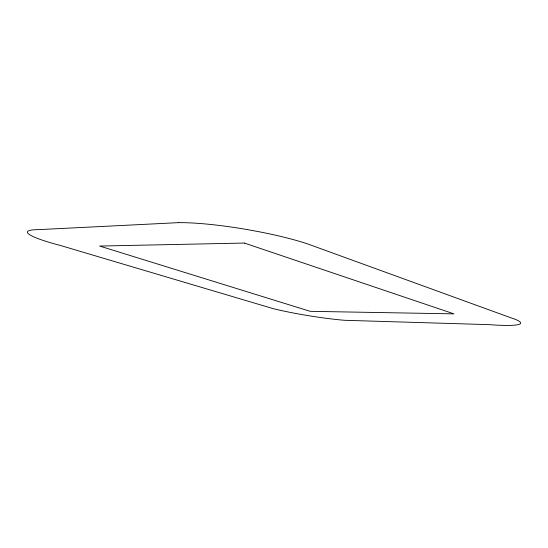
<?xml version="1.0" encoding="UTF-8"?>
<svg xmlns="http://www.w3.org/2000/svg" width="548" height="548" viewBox="0 0 548 548"><rect width="100%" height="100%" fill="white"/><g stroke="black" fill="none" stroke-linecap="round" stroke-linejoin="round"><path stroke-width="0.82" d="M178.566 222.646L38.607 229.626A72.651 8.412 10.6 0 0 60.218 245.415L272.705 308.503A53.533 4.816 9.2 0 0 344.617 320.292L489.576 324.663A66.582 7.158 8.3 0 0 510.709 317.744L307.12 243.737A86.995 12.686 9.7 0 0 178.566 222.646M244.367 243.052L99.64 246.059L310.175 311.326L453.943 313.86L244.367 243.052"/></g></svg>
